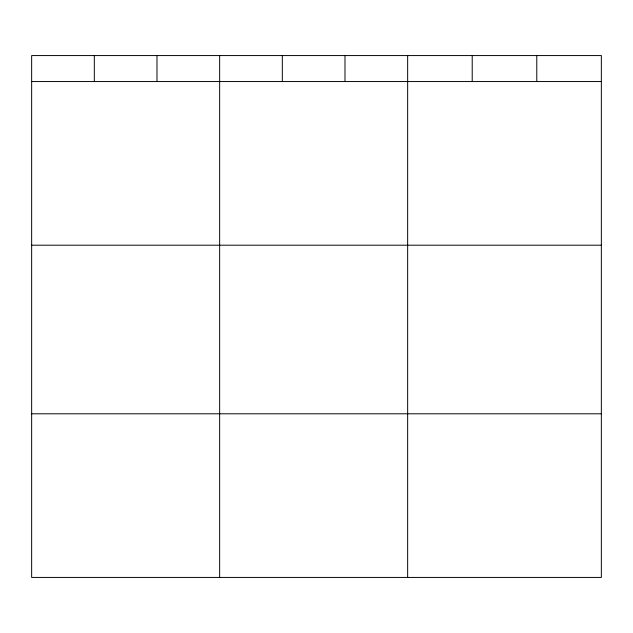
<?xml version="1.0" encoding="UTF-8"?>
<svg xmlns="http://www.w3.org/2000/svg" width="633" height="633" viewBox="0 0 633 633"><rect width="100%" height="100%" fill="white"/><g stroke="black" fill="none" stroke-linecap="round" stroke-linejoin="round"><path stroke-width="0.95" d="M601.35 81.554L601.35 577.431L31.65 577.431L31.65 55.569L601.35 55.569L601.35 81.554L31.65 81.554M31.65 245.193L601.35 245.193M31.65 413.792L601.35 413.792M536.784 55.569L536.784 81.554M472.218 55.569L472.218 81.554M407.652 55.569L407.652 577.431M344.985 55.569L344.985 81.554M282.318 55.569L282.318 81.554M219.651 55.569L219.651 577.431M156.984 55.569L156.984 81.554M94.317 55.569L94.317 81.554"/></g></svg>
